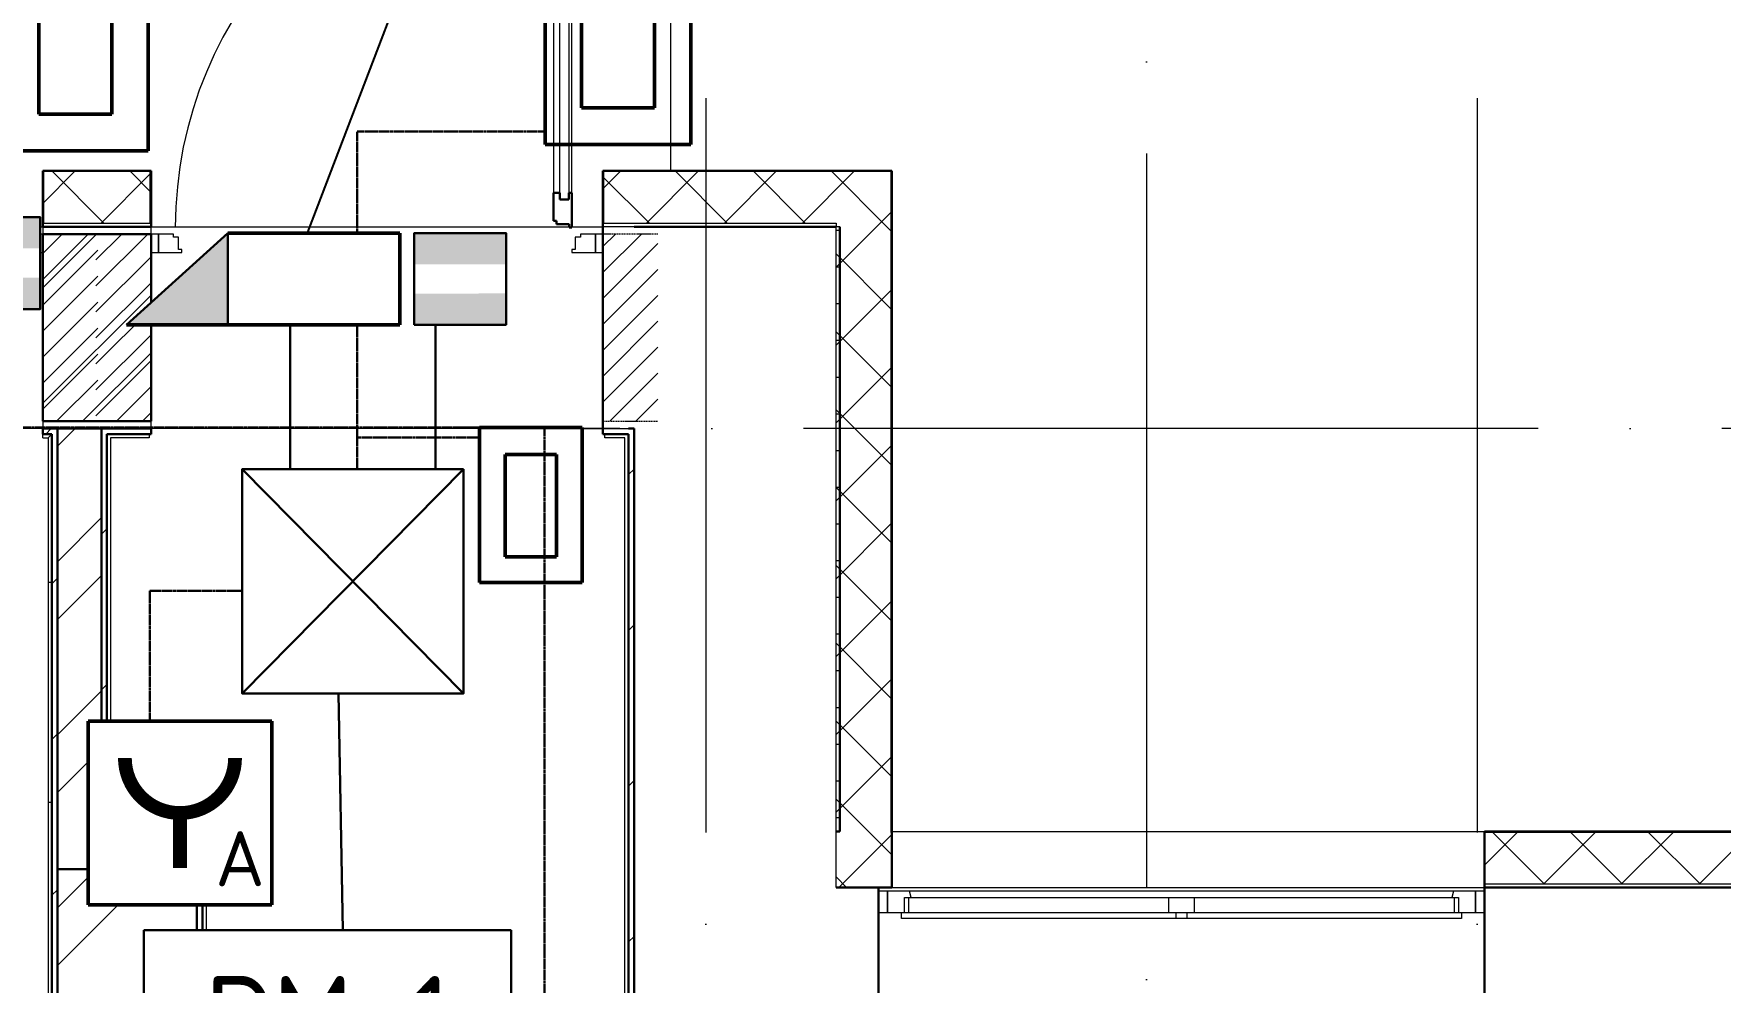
# Model space of a CAD drawing. Header units: millimetres. Extents: x -325553 to 627452, y -28539 to 738858.
# Drawn here: x -18945 to -14353, y 165206 to 167790 of the extents above; entities that cross this region are included whole.
import ezdxf
from ezdxf.enums import TextEntityAlignment as Align

# ---------------------------------------------------------------- set-up
doc = ezdxf.new("R2010")
doc.units = ezdxf.units.MM
doc.set_wipeout_variables(frame=1)
for name, pattern in [('ADSK_Линия сетки', [25, 20, -2.5, 0, -2.5]), ('ADSK_Штриховая_ш2 п1_5', [4.5, 3, -1.5]), ('штриховаяX2', [1.5, 1, -0.5])]:
    doc.linetypes.add(name, pattern=pattern)
doc.layers.add('000_доп.МДУ', color=7, linetype='Continuous')
for name, color, linetype, lineweight in [('_ Окна', 7, 'Continuous', 9), ('RC-Извещатели_охранные', 5, 'Continuous', 30), ('RC-Линии_связи-Адресные', 5, 'Continuous', 30), ('RC-Прочее_оборудование', 5, 'Continuous', 30), ('Двери', 252, 'Continuous', 9), ('Линии', 7, 'Continuous', 9), ('Ограждение', 252, 'Continuous', 9), ('Окна', 252, 'Continuous', 9), ('Оси', 252, 'Continuous', 9), ('Перекрытие', 252, 'Continuous', 18), ('СКУД', 1, 'Continuous', 30), ('Стены внутренние', 7, 'Continuous', 18), ('Стены наружные', 7, 'Continuous', 18), ('Стены штриховка', 7, 'Continuous', 9)]:
    doc.layers.add(name, color=color, linetype=linetype, lineweight=lineweight)
doc.layers.add('Двери открывание', color=7, linetype='Continuous', lineweight=9, true_color=0xc0c0c0)
doc.styles.add('ISOCPEUR', font='isocpeur.ttf', dxfattribs={"width": 0.9, "height": 350})
doc.styles.add('RubezhCAD', font='', dxfattribs={"oblique": 10})
doc.styles.get("Standard").update_dxf_attribs({"font": ''})
doc.styles.get('RubezhCAD').set_extended_font_data('GOST type A')
doc.styles.get('Standard').set_extended_font_data('GOST type B')

# ---------------------------------------------------------------- blocks, each defined once
blk = doc.blocks.new('1 этаж')
at = {"layer": 'Двери', "lineweight": 18, "true_color": 0x636466}
h = blk.add_hatch(dxfattribs=at)
h.set_pattern_fill('FP_2', color=251, style=0, pattern_type=2)
h.set_pattern_definition([(45, (-20735.8, -3268.73), (-35.3553, 35.3553), [])])
h.paths.add_polyline_path([(-19510.8, -3523.7), (-19510.8, -3013.7), (-19660.8, -3013.7), (-19660.8, -3523.7)])
h.paths.add_polyline_path([(-21560.8, -3523.7), (-21561.7, -3013.7), (-21710.8, -3013.7), (-21710.8, -3523.7), (-21561.7, -3523.7)])
h = blk.add_hatch(dxfattribs=at)
h.set_pattern_fill('FP_2', color=251, style=0, pattern_type=2)
h.set_pattern_definition([(45, (-18875.8, -3268.73), (-35.3553, 35.3553), [])])
h.paths.add_polyline_path([(-17985.8, -3523.7), (-17985.8, -3013.7), (-18135.8, -3013.7), (-18135.8, -3523.7)])
h.paths.add_polyline_path([(-19409.1, -3523.7), (-19365.8, -3523.7), (-19365.8, -3013.7), (-19515.8, -3013.7), (-19515.8, -3523.7)])
at = {"layer": 'Ограждение', "true_color": 0x636466}
h = blk.add_hatch(dxfattribs=at)
h.set_pattern_fill('FP_25', color=251, style=0, pattern_type=2)
h.set_pattern_definition([(0, (-32119.8, 96), (0, 600), []), (90, (-32119.8, 96), (-600, 4e-14), [])])
h.paths.add_polyline_path([(-19645.8, -6722.1), (-19635.8, -6717.5), (-19635.8, -3558.7), (-19645.8, -3568.7), (-19645.8, -6688.7)])
at = {"layer": '_ Окна', "color": 251, "true_color": 0x636466}
for p, q in [((-17360.4, -4803.7), (-17385.4, -4803.7)), ((-17360.4, -4861.7), (-17360.4, -4803.7)), ((-15735.4, -4803.7), (-15760.4, -4803.7)), ((-15760.4, -4803.7), (-15760.4, -4861.7)), ((-17385.4, -4861.7), (-17360.4, -4861.7)), ((-15760.4, -4861.7), (-15735.4, -4861.7))]:
    blk.add_line(p, q, dxfattribs=at)
at = {"layer": '_ Окна', "color": 251, "lineweight": 18, "true_color": 0x636466}
for p, q in [((-17300.9, -4803.7), (-17360.4, -4803.7)), ((-17360.4, -4803.7), (-17360.4, -4861.7)), ((-17314.4, -4861.7), (-17314.4, -4820.7)), ((-17314.4, -4820.7), (-17302.4, -4820.7)), ((-17296.4, -4820.7), (-17300.9, -4803.7)), ((-15819.8, -4803.7), (-15824.4, -4820.7)), ((-15760.4, -4803.7), (-15819.8, -4803.7)), ((-15818.4, -4820.7), (-15806.4, -4820.7)), ((-15806.4, -4820.7), (-15806.4, -4861.7)), ((-15760.4, -4861.7), (-15760.4, -4803.7)), ((-17360.4, -4861.7), (-17322.4, -4861.7)), ((-15798.4, -4861.7), (-15760.4, -4861.7))]:
    blk.add_line(p, q, dxfattribs=at)
at = {"layer": 'Двери', "color": 251, "true_color": 0x636466}
for p, q in [((-18252.8, -2919.7), (-18252.8, -1973.7)), ((-18228.8, -1973.7), (-18228.8, -2919.7)), ((-18269.8, -1991.7), (-18269.8, -2901.7)), ((-18219.8, -2901.7), (-18219.8, -1991.7)), ((-18228.8, -2919.7), (-18252.8, -2919.7)), ((-19680.8, -3013.7), (-19729.8, -3013.7)), ((-19660.8, -3013.7), (-19680.8, -3013.7)), ((-19680.8, -3013.7), (-19680.8, -3063.7)), ((-19680.8, -3063.7), (-19680.8, -3013.7)), ((-19660.8, -3063.7), (-19660.8, -3013.7)), ((-19365.8, -3013.7), (-19365.8, -3063.7)), ((-19345.8, -3013.7), (-19365.8, -3013.7)), ((-19345.8, -3063.7), (-19345.8, -3013.7)), ((-19304.8, -3013.7), (-19345.8, -3013.7)), ((-19345.8, -3013.7), (-19345.8, -3063.7)), ((-19304.8, -3021.7), (-19304.8, -3013.7)), ((-19290.8, -3021.7), (-19304.8, -3021.7)), ((-19290.8, -3055.7), (-19290.8, -3021.7)), ((-18196.8, -3021.7), (-18210.8, -3021.7)), ((-18210.8, -3021.7), (-18210.8, -3055.7)), ((-18196.8, -3013.7), (-18196.8, -3021.7)), ((-18155.8, -3013.7), (-18196.8, -3013.7)), ((-18135.8, -3013.7), (-18155.8, -3013.7)), ((-18155.8, -3013.7), (-18155.8, -3063.7)), ((-18155.8, -3063.7), (-18155.8, -3013.7)), ((-18135.8, -3063.7), (-18135.8, -3013.7)), ((-19752.8, -3063.7), (-19680.8, -3063.7)), ((-19680.8, -3063.7), (-19660.8, -3063.7)), ((-19365.8, -3063.7), (-19345.8, -3063.7)), ((-19345.8, -3063.7), (-19281.8, -3063.7)), ((-19281.8, -3055.7), (-19290.8, -3055.7)), ((-19281.8, -3063.7), (-19281.8, -3055.7)), ((-18210.8, -3055.7), (-18219.8, -3055.7)), ((-18219.8, -3055.7), (-18219.8, -3063.7)), ((-18219.8, -3063.7), (-18155.8, -3063.7)), ((-18155.8, -3063.7), (-18135.8, -3063.7))]:
    blk.add_line(p, q, dxfattribs=at)
at = {"layer": 'Двери', "color": 251, "lineweight": 30, "true_color": 0x636466}
for p, q in [((-18269.8, -2901.7), (-18269.8, -2977.7)), ((-18269.8, -2901.7), (-18252.8, -2901.7)), ((-18252.8, -2901.7), (-18252.8, -2919.7)), ((-18252.8, -2919.7), (-18228.8, -2919.7)), ((-18228.8, -2901.7), (-18219.8, -2901.7)), ((-18228.8, -2919.7), (-18228.8, -2901.7)), ((-18219.8, -2995.7), (-18219.8, -2901.7)), ((-18269.8, -2977.7), (-18261.8, -2977.7)), ((-18261.8, -2977.7), (-18261.8, -2986.7)), ((-18261.8, -2986.7), (-18227.8, -2986.7)), ((-18227.8, -2986.7), (-18227.8, -2995.7)), ((-18227.8, -2995.7), (-18219.8, -2995.7))]:
    blk.add_line(p, q, dxfattribs=at)
at = {"layer": 'Двери', "color": 251, "linetype": 'ADSK_Штриховая_ш2 п1_5', "true_color": 0x636466}
for p, q in [((-19510.8, -3013.7), (-19660.8, -3013.7)), ((-19660.8, -3013.7), (-19660.8, -3523.7)), ((-19365.8, -3013.7), (-19515.8, -3013.7)), ((-19365.8, -3523.7), (-19365.8, -3013.7)), ((-17985.8, -3013.7), (-18135.8, -3013.7)), ((-18135.8, -3013.7), (-18135.8, -3523.7)), ((-19660.8, -3523.7), (-19510.8, -3523.7)), ((-19515.8, -3523.7), (-19365.8, -3523.7)), ((-18135.8, -3523.7), (-17985.8, -3523.7))]:
    blk.add_line(p, q, dxfattribs=at)
at = {"layer": 'Двери открывание', "color": 251, "true_color": 0x636466}
blk.add_arc((-18201.8, -2995.7), 1098, 90.9393, 180, dxfattribs=at)
at = {"layer": 'Линии', "color": 251, "ltscale": 100, "true_color": 0x636466}
for p, q in [((-18269.4, -3543.7), (-18050.8, -3543.7)), ((-18050.8, -3543.7), (-18050.8, -4143.7))]:
    blk.add_line(p, q, dxfattribs=at)
at = {"layer": 'Ограждение', "color": 251, "true_color": 0x636466}
for p, q in [((-19660.8, -3568.7), (-19660.8, -3558.7)), ((-19660.8, -3568.7), (-19645.8, -3568.7)), ((-19635.8, -3558.7), (-19645.8, -3568.7)), ((-19645.8, -3568.7), (-19635.8, -3558.7)), ((-19645.8, -3568.7), (-19645.8, -6722.1)), ((-19475.8, -3568.7), (-19475.8, -4718.7)), ((-19370.8, -3568.7), (-19475.8, -3568.7)), ((-19370.8, -3558.7), (-19370.8, -3568.7)), ((-18130.8, -3568.7), (-18130.8, -3558.7)), ((-18075.8, -3568.7), (-18130.8, -3568.7)), ((-18075.8, -5588.7), (-18075.8, -3568.7)), ((-19475.8, -4718.7), (-19215.8, -4718.7)), ((-19215.8, -4718.7), (-19215.8, -5588.7))]:
    blk.add_line(p, q, dxfattribs=at)
at = {"layer": 'Окна', "color": 251, "true_color": 0x636466}
for p, q in [((-17302.4, -4820.7), (-16595.4, -4820.7)), ((-17302.4, -4861.7), (-17302.4, -4820.7)), ((-15819.8, -4803.7), (-17300.9, -4803.7)), ((-16595.4, -4820.7), (-16525.4, -4820.7)), ((-16595.4, -4820.7), (-16595.4, -4861.7)), ((-16525.4, -4820.7), (-15818.4, -4820.7)), ((-16525.4, -4861.7), (-16525.4, -4820.7)), ((-15818.4, -4820.7), (-15818.4, -4861.7)), ((-17322.4, -4861.7), (-16575.4, -4861.7)), ((-17322.4, -4878.7), (-17322.4, -4861.7)), ((-16575.4, -4861.7), (-16545.4, -4861.7)), ((-16575.4, -4861.7), (-16575.4, -4878.7)), ((-16545.4, -4861.7), (-15798.4, -4861.7)), ((-16545.4, -4878.7), (-16545.4, -4861.7)), ((-15798.4, -4861.7), (-15798.4, -4878.7)), ((-16575.4, -4878.7), (-17322.4, -4878.7)), ((-16545.4, -4878.7), (-16575.4, -4878.7)), ((-15798.4, -4878.7), (-16545.4, -4878.7))]:
    blk.add_line(p, q, dxfattribs=at)
at = {"layer": 'Оси', "color": 251, "linetype": 'ADSK_Линия сетки', "ltscale": 100, "true_color": 0x636466}
for p, q in [((-16655.8, 32206.9), (-16655.8, -33769.9)), ((-17855.8, -2643.7), (-17855.8, -33769.9)), ((-15755.8, -2643.7), (-15755.8, -32499.9)), ((4411.5, -3543.7), (-72528.1, -3543.7))]:
    blk.add_line(p, q, dxfattribs=at)
at = {"layer": 'Перекрытие', "color": 251, "ltscale": 100, "true_color": 0x636466}
for p, q in [((-17951, -2841.7), (-17951, -891.7)), ((-19752.8, -2993.7), (-19660.8, -2993.7)), ((-19365.8, -2993.7), (-18227.8, -2993.7)), ((-18219.8, -2993.7), (-18135.8, -2993.7)), ((-19660.8, -3543.7), (-21560.8, -3543.7)), ((-18135.8, -3543.7), (-19365.8, -3543.7))]:
    blk.add_line(p, q, dxfattribs=at)
at = {"layer": 'Стены внутренние', "color": 251, "lineweight": 30, "true_color": 0x636466}
for p, q in [((-19365.8, -2841.7), (-19660.8, -2841.7)), ((-19660.8, -2841.7), (-19660.8, -2983.7)), ((-19365.8, -2983.7), (-19365.8, -2841.7)), ((-17348.8, -2841.7), (-18135.8, -2841.7)), ((-18135.8, -2841.7), (-18135.8, -2983.7)), ((-17348.8, -4793.7), (-17348.8, -2841.7)), ((-18135.8, -2993.7), (-18135.8, -3543.7)), ((-17500.8, -2993.7), (-18050.8, -2993.7)), ((-18050.8, -3543.7), (-18050.8, -5978.4)), ((-18050.8, -3543.7), (-18050.8, -3543.7)), ((-14615.8, -4641.7), (-15735.4, -4641.7)), ((-15735.4, -4641.7), (-15735.4, -4783.7)), ((-17500.8, -4793.7), (-17348.8, -4793.7)), ((-17385.4, -5343.7), (-17385.4, -4793.7)), ((-14615.8, -4793.7), (-15735.4, -4793.7)), ((-15735.4, -4793.7), (-15735.4, -5343.7))]:
    blk.add_line(p, q, dxfattribs=at)
at = {"layer": 'Стены внутренние', "color": 251, "linetype": 'Continuous', "lineweight": 9, "true_color": 0x636466}
for p, q in [((-19658.8, -2928.6), (-19573.9, -2843.7)), ((-19494.2, -2983.7), (-19634.2, -2843.7)), ((-19367.8, -2897.9), (-19422, -2843.7)), ((-18133.8, -2888.5), (-18089, -2843.7)), ((-18016.9, -2983.7), (-17876.9, -2843.7)), ((-17797.1, -2983.7), (-17937.1, -2843.7)), ((-17804.7, -2983.7), (-17664.7, -2843.7)), ((-17585, -2983.7), (-17725, -2843.7)), ((-17686.9, -2841.7), (-17688, -2843.7)), ((-17592.6, -2983.7), (-17452.6, -2843.7)), ((-17362.8, -2993.7), (-17512.8, -2843.7)), ((-19501.8, -2983.7), (-19367.8, -2849.7)), ((-18009.2, -2983.7), (-18133.8, -2859.2)), ((-19366.8, -2983.7), (-19367.8, -2982)), ((-17390.5, -2993.7), (-17350.8, -2954.1)), ((-17500.8, -3104.1), (-17390.5, -2993.7)), ((-17350.8, -3005.8), (-17362.8, -2993.7)), ((-17350.8, -3217.9), (-17500.8, -3067.9)), ((-17500.8, -3316.2), (-17350.8, -3166.2)), ((-17350.8, -3430), (-17500.8, -3280)), ((-17500.8, -3528.3), (-17350.8, -3378.3)), ((-17350.8, -3642.2), (-17500.8, -3492.2)), ((-17500.8, -3740.5), (-17350.8, -3590.5)), ((-17350.8, -3854.3), (-17500.8, -3704.3)), ((-17500.8, -3952.6), (-17350.8, -3802.6)), ((-17348.8, -3837.4), (-17350.8, -3833.9)), ((-17350.8, -4066.4), (-17500.8, -3916.4)), ((-17500.8, -4164.7), (-17350.8, -4014.7)), ((-17350.8, -4278.6), (-17500.8, -4128.6)), ((-17500.8, -4376.9), (-17350.8, -4226.9)), ((-17350.8, -4490.7), (-17500.8, -4340.7)), ((-17500.8, -4589), (-17350.8, -4439)), ((-17350.8, -4702.8), (-17500.8, -4552.8)), ((-17493.4, -4793.7), (-17350.8, -4651.1)), ((-17350.8, -4651.1), (-17348.8, -4649.1)), ((-15733.4, -4730.8), (-15646.4, -4643.7)), ((-15572.8, -4783.7), (-15712.8, -4643.7)), ((-15574.2, -4783.7), (-15434.2, -4643.7)), ((-15360.7, -4783.7), (-15500.7, -4643.7)), ((-15362.1, -4783.7), (-15222.1, -4643.7)), ((-15148.6, -4783.7), (-15288.6, -4643.7)), ((-15150, -4783.7), (-15010, -4643.7)), ((-17348.8, -4704.8), (-17350.8, -4702.8)), ((-17472, -4793.7), (-17500.8, -4764.9))]:
    blk.add_line(p, q, dxfattribs=at)
at = {"layer": 'Стены внутренние', "color": 251, "true_color": 0x636466}
for p, q in [((-19660.8, -2993.7), (-19660.8, -3013.7)), ((-19365.8, -3013.7), (-19365.8, -2993.7)), ((-18050.8, -2993.7), (-18135.8, -2993.7)), ((-17500.8, -4793.7), (-17500.8, -2993.7)), ((-17490.8, -2993.7), (-17500.8, -2993.7)), ((-19660.8, -3523.7), (-19660.8, -3543.7)), ((-19365.8, -3543.7), (-19365.8, -3523.7)), ((-18135.8, -3543.7), (-18065.8, -3543.7)), ((-17348.8, -4641.7), (-15735.4, -4641.7)), ((-17348.8, -4793.7), (-15735.4, -4793.7))]:
    blk.add_line(p, q, dxfattribs=at)
at = {"layer": 'Стены наружные', "color": 251, "lineweight": 30, "true_color": 0x636466}
for p, q in [((-19660.8, -2983.7), (-19660.8, -2993.7)), ((-19365.8, -2993.7), (-19365.8, -2983.7)), ((-18135.8, -2983.7), (-18135.8, -2993.7)), ((-19660.8, -2993.7), (-19365.8, -2993.7)), ((-19365.8, -3013.7), (-19660.8, -3013.7)), ((-19660.8, -3013.7), (-19660.8, -3523.7)), ((-19365.8, -3523.7), (-19365.8, -3013.7)), ((-17490.8, -4641.7), (-17490.8, -2993.7)), ((-19660.8, -3523.7), (-19365.8, -3523.7)), ((-19660.8, -3543.7), (-19660.8, -3558.7)), ((-19365.8, -3543.7), (-19660.8, -3543.7)), ((-19660.8, -3558.7), (-19635.8, -3558.7)), ((-19635.8, -3558.7), (-19635.8, -5788)), ((-19620.8, -5788), (-19620.8, -3543.7)), ((-19500.8, -4743.7), (-19500.8, -3543.7)), ((-19485.8, -3558.7), (-19365.8, -3558.7)), ((-19485.8, -4728.7), (-19485.8, -3558.7)), ((-19365.8, -3558.7), (-19365.8, -3543.7)), ((-18135.8, -3543.7), (-18135.8, -3558.7)), ((-18135.8, -3558.7), (-18065.8, -3558.7)), ((-18050.8, -3543.7), (-18065.8, -3543.7)), ((-18065.8, -3558.7), (-18065.8, -5985.4)), ((-18050.8, -5978.4), (-18050.8, -3543.7)), ((-17500.8, -4641.7), (-17490.8, -4641.7)), ((-19225.8, -4728.7), (-19485.8, -4728.7)), ((-19225.8, -5593.3), (-19225.8, -4728.7)), ((-19240.8, -4743.7), (-19620.8, -4743.7)), ((-19240.8, -4743.7), (-19240.8, -5652.7)), ((-15735.4, -4783.7), (-15735.4, -4793.7))]:
    blk.add_line(p, q, dxfattribs=at)
at = {"layer": 'Стены наружные', "color": 251, "linetype": 'Continuous', "lineweight": 9, "true_color": 0x636466}
for p, q in [((-19660.8, -3160.4), (-19514.1, -3013.7)), ((-17490.8, -3004), (-17500.8, -3004)), ((-17490.8, -3104), (-17500.8, -3104)), ((-19660.8, -3474.7), (-19365.8, -3179.7)), ((-17490.8, -3204), (-17500.8, -3204)), ((-17490.8, -3304), (-17500.8, -3304)), ((-19552.6, -3523.7), (-19365.8, -3336.9)), ((-17490.8, -3404), (-17500.8, -3404)), ((-17490.8, -3504), (-17500.8, -3504)), ((-19652.5, -3558.7), (-19637.5, -3543.7)), ((-19620.8, -3591.9), (-19572.6, -3543.7)), ((-17490.8, -3604), (-17500.8, -3604)), ((-18065.8, -3669.1), (-18050.8, -3654.1)), ((-17490.8, -3704), (-17500.8, -3704)), ((-19620.8, -3906.2), (-19500.8, -3786.2)), ((-17490.8, -3804), (-17500.8, -3804)), ((-19500.8, -3831.3), (-19485.8, -3816.3)), ((-19620.8, -4063.4), (-19500.8, -3943.4)), ((-17490.8, -3904), (-17500.8, -3904)), ((-19635.8, -3966.3), (-19620.8, -3951.3)), ((-17490.8, -4004), (-17500.8, -4004)), ((-18065.8, -4093.3), (-18050.8, -4078.3)), ((-17490.8, -4104), (-17500.8, -4104)), ((-17490.8, -4204), (-17500.8, -4204)), ((-19620.8, -4377.7), (-19500.8, -4257.7)), ((-19500.8, -4255.5), (-19485.8, -4240.5)), ((-17490.8, -4304), (-17500.8, -4304)), ((-19635.8, -4390.5), (-19620.8, -4375.5)), ((-17490.8, -4404), (-17500.8, -4404)), ((-19620.8, -4534.8), (-19500.8, -4414.8)), ((-18065.8, -4517.6), (-18050.8, -4502.6)), ((-17490.8, -4504), (-17500.8, -4504)), ((-17490.8, -4604), (-17500.8, -4604)), ((-19500.8, -4679.8), (-19485.8, -4664.8)), ((-19515.4, -4743.7), (-19500.8, -4729.1)), ((-19620.8, -4849.1), (-19515.4, -4743.7)), ((-19620.8, -5006.3), (-19358.3, -4743.7)), ((-19635.8, -4814.8), (-19620.8, -4799.8)), ((-19240.8, -4844.1), (-19225.8, -4829.1)), ((-19620.8, -5320.6), (-19240.8, -4940.6)), ((-18065.8, -4941.9), (-18050.8, -4926.9))]:
    blk.add_line(p, q, dxfattribs=at)
at = {"layer": 'Стены штриховка', "color": 251, "true_color": 0x636466}
for p, q in [((-19367.8, -2843.7), (-19658.8, -2843.7)), ((-19658.8, -2843.7), (-19658.8, -2983.7)), ((-19367.8, -2983.7), (-19367.8, -2843.7)), ((-18133.8, -2843.7), (-18133.8, -2983.7)), ((-17348.8, -2843.7), (-18133.8, -2843.7)), ((-17350.8, -4643.7), (-17350.8, -2841.7)), ((-19660.8, -2983.7), (-19365.8, -2983.7)), ((-18135.8, -2983.7), (-17500.8, -2983.7)), ((-17500.8, -2983.7), (-17500.8, -2993.7)), ((-17348.8, -4643.7), (-17350.8, -4643.7)), ((-14617.8, -4643.7), (-15733.4, -4643.7)), ((-15733.4, -4783.7), (-15733.4, -4643.7)), ((-15735.4, -4783.7), (-14615.8, -4783.7))]:
    blk.add_line(p, q, dxfattribs=at)
blk = doc.blocks.new('RC-UGO-IOM-01')
at = {"layer": 'RC-Извещатели_охранные'}
blk.add_point((0, 0), dxfattribs=at)
blk.add_attdef('PSTN', text='', height=2.5, dxfattribs=at).set_placement((0.977, 2.603), align=Align.BOTTOM_LEFT)
blk.add_wipeout([(2.5, -2.5), (2.5, 2.5), (-2.5, 2.5), (-2.5, -2.5)]).dxf.layer = 'RC-Извещатели_охранные'
blk.add_wipeout([(-2.5, -2.5), (-2.5, 2.5), (2.5, 2.5), (2.5, -2.5)]).dxf.layer = 'RC-Извещатели_охранные'
h = blk.add_hatch(color=256, dxfattribs=at)
h.dxf.hatch_style = 1
h.paths.add_polyline_path([(2.5, 0.8), (2.5, 2.506), (-2.5, 2.499), (-2.5, 0.8)])
h = blk.add_hatch(color=256, dxfattribs=at)
h.dxf.hatch_style = 1
h.paths.add_polyline_path([(2.5, -2.5), (2.5, -0.794), (-2.5, -0.801), (-2.5, -2.5)])
blk.add_lwpolyline([(-2.5, -2.5), (2.5, -2.5), (2.5, 2.5), (-2.5, 2.5)], close=True, dxfattribs=at)
blk = doc.blocks.new('считыватель')
at = {"layer": 'СКУД', "linetype": 'ByBlock', "lineweight": 50, "ltscale": 100}
for p, q in [((-165.4, -250), (-165.4, 250)), ((165.4, 250), (-165.4, 250)), ((165.4, 250), (165.4, -250)), ((-82.7, 163.4), (82.7, 163.4)), ((-82.7, -167.3), (-82.7, 163.4)), ((82.7, 163.4), (82.7, -167.3)), ((82.7, -167.3), (-82.7, -167.3)), ((165.4, -250), (-165.4, -250))]:
    blk.add_line(p, q, dxfattribs=at)
blk = doc.blocks.new('*U1240')
blk.add_wipeout([(-509.8, -125), (-234.3, 125), (234.2, 125), (234.2, -125)]).dxf.layer = 'СКУД'
at = {"layer": 'СКУД'}
h = blk.add_hatch(color=256, dxfattribs=at)
h.dxf.hatch_style = 1
h.set_gradient(color1=(255, 0, 0), color2=(255, 0, 0), tint=1)
h.paths.add_polyline_path([(-509.8, -125), (-234.3, -125), (-234.3, 125)])
at = {"layer": 'СКУД', "lineweight": 50}
for p, q in [((234.2, 125), (-234.3, 125)), ((-509.8, -125), (234.2, -125))]:
    blk.add_line(p, q, dxfattribs=at)
at = {"layer": 'СКУД'}
blk.add_line((234.2, -125), (234.2, 125), dxfattribs=at)
for points in [[(-509.8, -125), (-234.3, 125)], [(-234.3, 125), (-234.3, -125)]]:
    blk.add_lwpolyline(points, dxfattribs=at)
at = {"layer": 'СКУД', "lineweight": 50}
blk.add_lwpolyline([(234.2, -125), (234.2, 125)], dxfattribs=at)
blk = doc.blocks.new('УДП 513-10 исп. 01 АР')
at = {"color": 6, "lineweight": 50}
blk.add_wipeout([(-250, 250), (250, 250), (250, -250), (-250, -250)], dxfattribs=at).dxf.layer = 'СКУД'
at = {"layer": 'СКУД', "color": 6, "lineweight": 50, "ltscale": 30}
for p, q in [((-250, -250), (-250, 250)), ((-250, 250), (250, 250)), ((250, 250), (250, -250)), ((250, -250), (-250, -250))]:
    blk.add_line(p, q, dxfattribs=at)
at = {"layer": 'СКУД', "color": 6, "linetype": 'Continuous', "lineweight": 50, "ltscale": 30, "const_width": 37.5}
blk.add_lwpolyline([(-150, 150, 1), (150, 150, 1)], format="xyb", dxfattribs=at)
blk.add_lwpolyline([(0, 0), (0, -150)], dxfattribs=at)
at = {"layer": 'СКУД', "color": 6, "lineweight": 50, "style": 'ISOCPEUR'}
blk.add_text('А', height=150, dxfattribs=at).set_placement((96, -199.3))
blk = doc.blocks.new('РМ1')
at = {"layer": 'RC-Прочее_оборудование'}
blk.add_point((0, 0), dxfattribs=at)
blk.add_attdef('PSTN', text='', height=2.5, dxfattribs=at).set_placement((5.721, 2.541), align=Align.BOTTOM_CENTER)
blk.add_wipeout([(4.999, 2.501), (4.999, -2.501), (-4.999, -2.501), (-4.999, 2.501)]).dxf.layer = 'RC-Прочее_оборудование'
blk.add_wipeout([(-4.999, -2.501), (-4.999, 2.501), (4.999, 2.501), (4.999, -2.501)]).dxf.layer = 'RC-Прочее_оборудование'
for p, q in [((-4.999, 2.501), (4.999, 2.501)), ((-4.999, -2.501), (-4.999, 2.501)), ((-4.999, 2.501), (-4.999, 2.501)), ((4.999, 2.501), (4.999, -2.501)), ((4.999, -2.501), (-4.999, -2.501))]:
    blk.add_line(p, q, dxfattribs=at)
at = {"layer": 'RC-Прочее_оборудование', "ltscale": 100, "style": 'ISOCPEUR', "width": 0.9}
blk.add_text('РМ-1', height=2.5, dxfattribs=at).set_placement((0.001, -0.001), align=Align.MIDDLE)

msp = doc.modelspace()

# ---------------------------------------------------------------- linework, layer by layer
at = {"color": 7}
msp.add_lwpolyline([(-16697.1, 171180.7), (-18246.9, 167125.7)], dxfattribs=at)
at = {"color": 6, "lineweight": 30}
for points in [[(-18246.9, 167136), (-18246.9, 166603.8)], [(-17850.9, 167136), (-17850.9, 166603.8)]]:
    msp.add_lwpolyline(points, dxfattribs=at)
at = {"color": 7, "lineweight": 30}
msp.add_lwpolyline([(-17774.5, 166603.8), (-17774.5, 165993.1), (-18377.4, 165993.1), (-18377.4, 166603.8)], close=True, dxfattribs=at)
for points in [[(-17774.5, 166603.8), (-18377.4, 165993.1)], [(-18377.4, 166603.8), (-17774.5, 165993.1)]]:
    msp.add_lwpolyline(points, dxfattribs=at)
at = {"color": 1, "lineweight": 30}
msp.add_lwpolyline([(-18103.3, 165348.4), (-18115.3, 165993.1)], dxfattribs=at)
at = {"layer": 'RC-Линии_связи-Адресные', "color": 4, "linetype": 'штриховаяX2', "ltscale": 2}
msp.add_line((-18063.9, 166690), (-18063.9, 166603.8), dxfattribs=at)
at = {"layer": 'RC-Линии_связи-Адресные'}
msp.add_line((-17802.6, 166717.1), (-17553.8, 166717.1), dxfattribs=at)
at = {"layer": 'RC-Линии_связи-Адресные', "color": 4, "linetype": 'штриховаяX2', "ltscale": 2}
for points in [[(-17730.9, 166690), (-18063.9, 166690), (-18063.9, 167523.5)], [(-17552.6, 167523.5), (-18063.9, 167523.5)]]:
    msp.add_lwpolyline(points, dxfattribs=at)
at = {"layer": 'RC-Линии_связи-Адресные', "color": 3, "linetype": 'штриховаяX2', "ltscale": 2}
for points in [[(-18310.1, 166717.1), (-20181.2, 166717.1)], [(-18310.1, 166717.1), (-17553.8, 166717.1)], [(-17553.8, 166714.2), (-17553.8, 159595.5), (-18181.8, 159595.5)]]:
    msp.add_lwpolyline(points, dxfattribs=at)
at = {"layer": 'RC-Линии_связи-Адресные', "color": 92, "linetype": 'штриховаяX2', "ltscale": 2}
msp.add_lwpolyline([(-18377.4, 166272.5), (-18628.7, 166272.5), (-18628.7, 165917)], dxfattribs=at)

# ---------------------------------------------------------------- block references
at = {"layer": '000_доп.МДУ', "color": 7, "lineweight": 0}
msp.add_blockref('1 этаж', (740.6, 170258), dxfattribs=at)
at = {"layer": 'СКУД'}
for p, xscale, yscale, zscale in [((-18831.6, 167771.3), 1.2, 1.2, 1.2), ((-17354.1, 167788.6), -1.2, 1.2, 1.2), ((-17591.4, 166506.3), -0.84380551088745, 0.84380551088745, 0.84380551088745)]:
    msp.add_blockref('считыватель', p, dxfattribs=dict(at, xscale=xscale, yscale=yscale, zscale=zscale))

# ---------------------------------------------------------------- next in the draw order: block references
ref = msp.add_blockref('РМ1', (-18144.6, 165098.2), dxfattribs=dict(xscale=100, yscale=100, zscale=100))
ref.add_attrib('PSTN', '1.5.1.22', dxfattribs={"layer": 'RC-Прочее_оборудование', "color": 0, "height": 250, "style": 'RubezhCAD'}).set_placement((-18115, 164669.2), align=Align.TOP_CENTER)
at = {"layer": 'RC-Извещатели_охранные', "color": 1, "ltscale": 0.01, "xscale": 50, "yscale": 50, "zscale": 50}
for p in [(-19052, 167165.1), (-17783.5, 167122.2)]:
    msp.add_blockref('RC-UGO-IOM-01', p, dxfattribs=at)
at = {"layer": 'СКУД'}
for name, p in [('*U1240', (-18182.2, 167122.2)), ('УДП 513-10 исп. 01 АР', (-18546.5, 165667))]:
    msp.add_blockref(name, p, dxfattribs=at)

doc.saveas('drawing.dxf')
